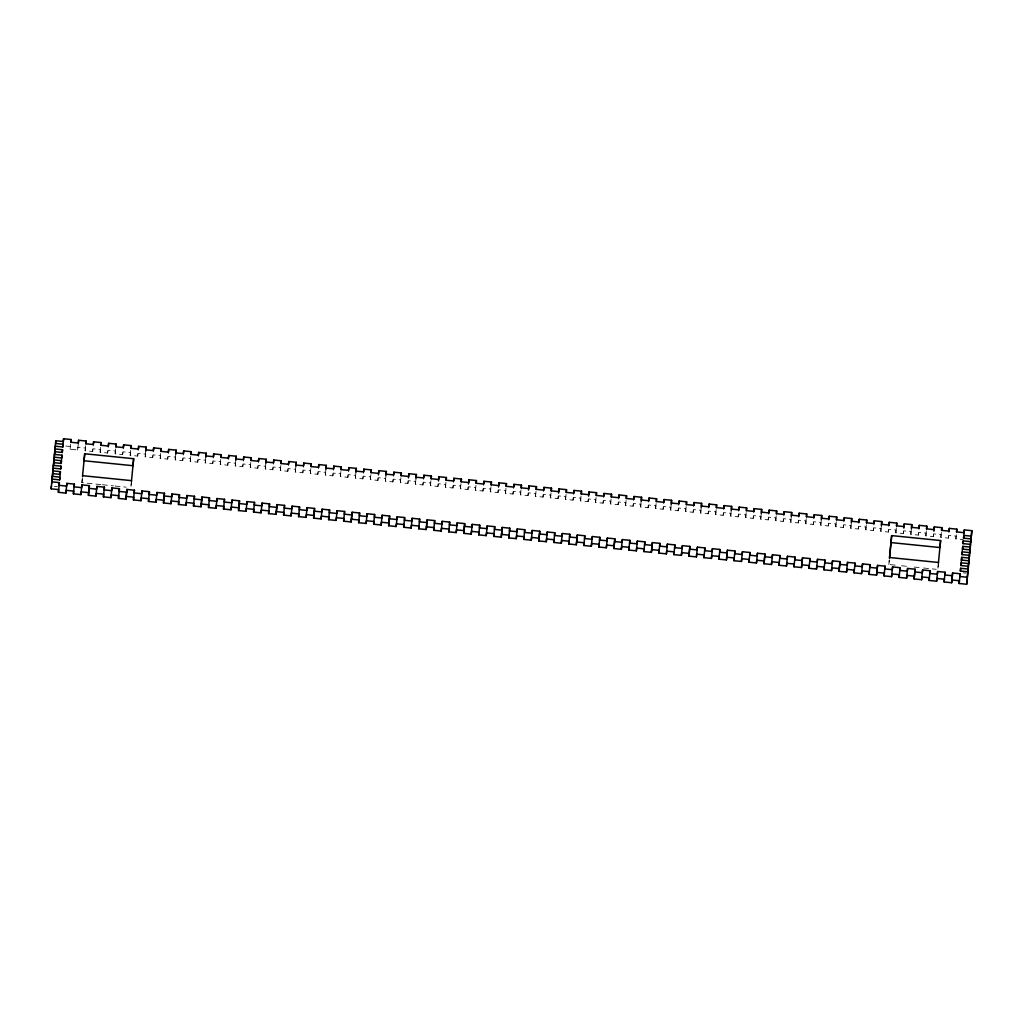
<?xml version="1.0" encoding="UTF-8"?>
<svg xmlns="http://www.w3.org/2000/svg" width="1023" height="1023" viewBox="0 0 1023 1023"><rect width="100%" height="100%" fill="white"/><g stroke="black" fill="none" stroke-linecap="round" stroke-linejoin="round"><path stroke-width="0.75" stroke-dasharray="5 3.75" d="M78.336 443.01L77.633 450.005L70.127 449.238L70.382 446.501L65.881 446.041M77.633 450.005L77.889 447.256L85.395 448.023L85.139 450.759L92.645 451.514L93.349 444.532M100.855 484.595L81.904 482.677L82.364 477.971M92.645 451.514L92.901 448.777L100.407 449.532L100.152 452.281L107.658 453.036L108.361 446.054M107.658 453.036L107.914 450.299L115.42 451.053L115.164 453.803L122.67 454.557L123.374 447.575M122.67 454.557L122.926 451.821L130.433 452.575L130.177 455.312L137.683 456.079L138.386 449.084M131.456 481.36L130.854 487.626L131.417 482.038M137.683 456.079L137.939 453.342L145.445 454.097L145.189 456.833L152.696 457.601L153.399 450.606M152.696 457.601L152.951 454.851L160.458 455.619L160.202 458.355L167.708 459.11L168.411 452.128M167.708 459.11L167.964 456.373L175.47 457.14L175.214 459.877L182.721 460.631L183.424 453.649M182.721 460.631L182.976 457.895L190.483 458.649L190.227 461.399L197.733 462.153L198.436 455.171M197.733 462.153L197.989 459.417L205.495 460.171L205.239 462.92L212.746 463.675L213.449 456.68M212.746 463.675L213.001 460.938L220.508 461.693L220.252 464.429L227.758 465.196L228.461 458.202M227.758 465.196L228.014 462.447L235.52 463.214L235.264 465.951L242.771 466.718L243.474 459.723M242.771 466.718L243.026 463.969L250.533 464.736L250.277 467.473L257.783 468.227L258.487 461.245M257.783 468.227L258.039 465.491L265.545 466.258L265.289 468.994L272.796 469.749L273.499 462.767M272.796 469.749L273.051 467.012L280.558 467.767L280.302 470.516L287.808 471.271L288.512 464.289M287.808 471.271L288.064 468.534L295.57 469.288L295.315 472.025L302.821 472.792L303.524 465.797M302.821 472.792L303.077 470.056L310.583 470.81L310.327 473.547L317.833 474.314L318.537 467.319M317.833 474.314L318.089 471.565L325.595 472.332L325.34 475.068L332.846 475.836L333.549 468.841M332.846 475.836L333.102 473.086L340.608 473.854L340.352 476.59L347.858 477.345L348.562 470.363M347.858 477.345L348.114 474.608L355.62 475.363L355.365 478.112L362.871 478.866L363.574 471.884M362.871 478.866L363.127 476.13L370.633 476.884L370.377 479.634L377.883 480.388L378.587 473.393M377.883 480.388L378.139 477.651L385.645 478.406L385.39 481.142L392.896 481.91L393.599 474.915M392.896 481.91L393.152 479.173L400.658 479.928L400.402 482.664L407.908 483.431L408.612 476.437M407.908 483.431L408.164 480.682L415.67 481.449L415.415 484.186L422.921 484.94L423.624 477.958M422.921 484.94L423.177 482.204L430.683 482.971L430.427 485.708L437.934 486.462L438.637 479.48M437.934 486.462L438.189 483.726L445.696 484.48L445.44 487.229L452.946 487.984L453.649 481.002M452.946 487.984L453.202 485.247L460.708 486.002L460.452 488.751L467.959 489.506L468.662 482.511M467.959 489.506L468.214 486.769L475.721 487.523L475.465 490.26L482.971 491.027L483.674 484.032M482.971 491.027L483.227 488.278L490.733 489.045L490.477 491.782L497.984 492.549L498.687 485.554M497.984 492.549L498.239 489.8L505.746 490.567L505.49 493.303L512.996 494.058L513.699 487.076M512.996 494.058L513.252 491.321L520.758 492.089L520.502 494.825L528.009 495.58L528.712 488.598M528.009 495.58L528.264 492.843L535.771 493.598L535.515 496.347L543.021 497.101L543.725 490.119M543.021 497.101L543.277 494.365L550.783 495.119L550.527 497.856L558.034 498.623L558.737 491.628M558.034 498.623L558.289 495.886L565.796 496.641L565.54 499.377L573.046 500.145L573.75 493.15M573.046 500.145L573.302 497.395L580.808 498.163L580.553 500.899L588.059 501.666L588.762 494.672M588.059 501.666L588.315 498.917L595.821 499.684L595.565 502.421L603.071 503.175L603.775 496.193M603.071 503.175L603.327 500.439L610.833 501.193L610.578 503.943L618.084 504.697L618.787 497.715M618.084 504.697L618.34 501.961L625.846 502.715L625.59 505.464L633.096 506.219L633.8 499.224M633.096 506.219L633.352 503.482L640.858 504.237L640.603 506.973L648.109 507.74L648.812 500.746M648.109 507.74L648.365 505.004L655.871 505.758L655.615 508.495L663.121 509.262L663.825 502.267M663.121 509.262L663.377 506.513L670.883 507.28L670.628 510.017L678.134 510.771L678.837 503.789M678.134 510.771L678.39 508.035L685.896 508.802L685.64 511.538L693.146 512.293L693.85 505.311M693.146 512.293L693.402 509.556L700.908 510.311L700.653 513.06L708.159 513.815L708.862 506.833M708.159 513.815L708.415 511.078L715.921 511.832L715.665 514.569L723.171 515.336L723.875 508.341M723.171 515.336L723.427 512.6L730.934 513.354L730.678 516.091L738.184 516.858L738.887 509.863M738.184 516.858L738.44 514.109L745.946 514.876L745.69 517.612L753.197 518.38L753.9 511.385M753.197 518.38L753.452 515.63L760.959 516.398L760.703 519.134L768.209 519.889L768.912 512.907M768.209 519.889L768.465 517.152L775.971 517.919L775.715 520.656L783.222 521.41L783.925 514.428M783.222 521.41L783.477 518.674L790.984 519.428L790.728 522.178L798.234 522.932L798.937 515.95M798.234 522.932L798.49 520.196L805.996 520.95L805.74 523.686L813.247 524.454L813.95 517.459M813.247 524.454L813.502 521.717L821.009 522.472L820.753 525.208L828.259 525.975L828.962 518.981M828.259 525.975L828.515 523.226L836.021 523.993L835.765 526.73L843.272 527.484L843.975 520.502M843.272 527.484L843.527 524.748L851.034 525.515L850.778 528.252L858.284 529.006L858.988 522.024M858.284 529.006L858.54 526.27L866.046 527.024L865.79 529.773L873.297 530.528L874 523.546M873.297 530.528L873.552 527.791L881.059 528.546L880.803 531.295L888.309 532.05L889.013 525.055M888.309 532.05L888.565 529.313L896.071 530.067L895.816 532.804L903.322 533.571L904.025 526.576M895.163 565.144L888.859 564.504L889.307 559.798M903.322 533.571L903.578 530.822L911.084 531.589L910.828 534.326L918.334 535.093L919.038 528.098M918.334 535.093L918.59 532.344L926.096 533.111L925.841 535.847L933.347 536.602L934.05 529.62M933.347 536.602L933.603 533.865L941.109 534.633L940.853 537.369L948.359 538.124L949.063 531.142M938.398 563.187L937.797 569.453L938.513 562.471M948.359 538.124L948.615 535.387L956.121 536.142L955.866 538.891L963.372 539.645M70.127 449.238L70.83 442.256M81.904 482.677L82.62 475.682M85.139 450.759L85.842 443.765M100.152 452.281L100.855 445.286M115.164 453.803L115.868 446.808M130.177 455.312L130.88 448.33M145.189 456.833L145.893 449.851M160.202 458.355L160.905 451.373M175.214 459.877L175.918 452.882M190.227 461.399L190.93 454.404M205.239 462.92L205.943 455.926M220.252 464.429L220.955 457.447M235.264 465.951L235.968 458.969M250.277 467.473L250.98 460.491M265.289 468.994L265.993 462M280.302 470.516L281.005 463.521M295.315 472.025L296.018 465.043M310.327 473.547L311.03 466.565M325.34 475.068L326.043 468.086M340.352 476.59L341.055 469.595M355.365 478.112L356.068 471.117M370.377 479.634L371.08 472.639M385.39 481.142L386.093 474.161M400.402 482.664L401.106 475.682M415.415 484.186L416.118 477.204M430.427 485.708L431.131 478.713M445.44 487.229L446.143 480.235M460.452 488.751L461.156 481.756M475.465 490.26L476.168 483.278M490.477 491.782L491.181 484.8M505.49 493.303L506.193 486.309M520.502 494.825L521.206 487.83M535.515 496.347L536.218 489.352M550.527 497.856L551.231 490.874M565.54 499.377L566.243 492.395M580.553 500.899L581.256 493.917M595.565 502.421L596.268 495.426M610.578 503.943L611.281 496.948M625.59 505.464L626.293 498.47M640.603 506.973L641.306 499.991M655.615 508.495L656.318 501.513M670.628 510.017L671.331 503.035M685.64 511.538L686.343 504.544M700.653 513.06L701.356 506.065M715.665 514.569L716.369 507.587M730.678 516.091L731.381 509.109M745.69 517.612L746.394 510.63M760.703 519.134L761.406 512.139M775.715 520.656L776.419 513.661M790.728 522.178L791.431 515.183M805.74 523.686L806.444 516.705M820.753 525.208L821.456 518.226M835.765 526.73L836.469 519.748M850.778 528.252L851.481 521.257M865.79 529.773L866.494 522.779M880.803 531.295L881.506 524.3M888.859 564.504L889.281 560.31M895.816 532.804L896.519 525.822M910.828 534.326L911.531 527.344M925.841 535.847L926.544 528.865M940.853 537.369L941.556 530.374M955.866 538.891L956.288 534.697M102.428 484.749L113.476 485.874M115.062 486.027L126.11 487.153M901.48 565.783L907.797 566.422M914.114 567.062L922.004 567.855M923.59 568.021L936.224 569.299M963.206 572.829L966.211 573.136M54.411 486.385L57.416 486.692"/><path stroke-width="1.5" d="M95.919 496.117L96.188 493.38L103.694 494.135L103.425 496.884L110.932 497.638L111.2 494.902L118.706 495.656L118.438 498.406L125.944 499.16L126.66 492.178L119.154 491.411L119.422 488.674L111.916 487.907L111.648 490.656L104.141 489.889L104.41 487.153L96.904 486.398L95.919 496.117L88.413 495.362L89.397 485.631L81.891 484.876L81.623 487.613L74.116 486.858L74.385 484.109L66.879 483.355L65.894 493.086L58.388 492.319L58.656 489.582L51.15 488.828L51.419 486.078M51.674 483.342L52.122 479.096L59.628 479.851L59.897 477.114L52.39 476.36M52.211 477.856L52.659 473.611L60.165 474.378L60.421 471.629L52.915 470.874M52.736 472.383L53.183 468.138L60.689 468.892L60.958 466.156L53.452 465.388M53.26 466.897L53.708 462.652L61.214 463.419L61.482 460.67L53.976 459.915M53.784 461.424L54.232 457.179L61.738 457.933L62.007 455.197L54.5 454.429M54.321 455.938L54.769 451.693L62.275 452.447L62.531 449.711L55.025 448.956M55.817 440.734L55.562 443.471L63.068 444.238L62.799 446.974L55.293 446.207L54.846 450.465L55.817 440.734L63.324 441.488L63.592 438.752L71.099 439.506L70.83 442.256L78.336 443.01L78.605 440.274L86.111 441.028L85.842 443.765L93.349 444.532L93.617 441.795L101.124 442.55L100.855 445.286L108.361 446.054L108.63 443.304L116.136 444.072L115.868 446.808L123.374 447.575L123.642 444.826L131.149 445.593L130.88 448.33L138.386 449.084L138.655 446.348L146.161 447.102L145.893 449.851L153.399 450.606L153.667 447.869L161.174 448.624L160.905 451.373L168.411 452.128L168.68 449.391L176.186 450.146L175.918 452.882L183.424 453.649L183.692 450.913L191.199 451.667L190.93 454.404L198.436 455.171L198.705 452.422L206.211 453.189L205.943 455.926L213.449 456.68L213.717 453.943L221.224 454.711L220.955 457.447L228.461 458.202L228.73 455.465L236.236 456.22L235.968 458.969L243.474 459.723L243.743 456.987L251.249 457.741L250.98 460.491L258.487 461.245L258.755 458.509L266.261 459.263L265.993 462L273.499 462.767L273.768 460.018L281.274 460.785L281.005 463.521L288.512 464.289L288.78 461.539L296.286 462.306L296.018 465.043L303.524 465.797L303.793 463.061L311.299 463.828L311.03 466.565L318.537 467.319L318.805 464.583L326.311 465.337L326.043 468.086L333.549 468.841L333.818 466.104L341.324 466.859L341.055 469.595L348.562 470.363L348.83 467.626L356.336 468.381L356.068 471.117L363.574 471.884L363.843 469.135L371.349 469.902L371.08 472.639L378.587 473.393L378.855 470.657L386.362 471.424L386.093 474.161L393.599 474.915L393.868 472.178L401.374 472.933L401.106 475.682L408.612 476.437L408.88 473.7L416.387 474.455L416.118 477.204L423.624 477.958L423.893 475.222L431.399 475.976L431.131 478.713L438.637 479.48L438.905 476.731L446.412 477.498L446.143 480.235L453.649 481.002L453.918 478.252L461.424 479.02L461.156 481.756L468.662 482.511L468.93 479.774L476.437 480.541L476.168 483.278L483.674 484.032L483.943 481.296L491.449 482.05L491.181 484.8L498.687 485.554L498.955 482.818L506.462 483.572L506.193 486.309L513.699 487.076L513.968 484.339L521.474 485.094L521.206 487.83L528.712 488.598L528.981 485.848L536.487 486.616L536.218 489.352L543.725 490.119L543.993 487.37L551.499 488.137L551.231 490.874L558.737 491.628L559.006 488.892L566.512 489.646L566.243 492.395L573.75 493.15L574.018 490.413L581.524 491.168L581.256 493.917L588.762 494.672L589.031 491.935L596.537 492.69L596.268 495.426L603.775 496.193L604.043 493.457L611.549 494.211L611.281 496.948L618.787 497.715L619.056 494.966L626.562 495.733L626.293 498.47L633.8 499.224L634.068 496.487L641.574 497.255L641.306 499.991L648.812 500.746L649.081 498.009L656.587 498.764L656.318 501.513L663.825 502.267L664.093 499.531L671.6 500.285L671.331 503.035L678.837 503.789L679.106 501.053L686.612 501.807L686.343 504.544L693.85 505.311L694.118 502.562L701.625 503.329L701.356 506.065L708.862 506.833L709.131 504.083L716.637 504.851L716.369 507.587L723.875 508.341L724.143 505.605L731.65 506.372L731.381 509.109L738.887 509.863L739.156 507.127L746.662 507.881L746.394 510.63L753.9 511.385L754.168 508.648L761.675 509.403L761.406 512.139L768.912 512.907L769.181 510.17L776.687 510.925L776.419 513.661L783.925 514.428L784.193 511.679L791.7 512.446L791.431 515.183L798.937 515.95L799.206 513.201L806.712 513.968L806.444 516.705L813.95 517.459L814.218 514.722L821.725 515.477L821.456 518.226L828.962 518.981L829.231 516.244L836.737 516.999L836.469 519.748L843.975 520.502L844.244 517.766L851.75 518.52L851.481 521.257L858.988 522.024L859.256 519.288L866.762 520.042L866.494 522.779L874 523.546L874.269 520.797L881.775 521.564L881.506 524.3L889.013 525.055L889.281 522.318L896.787 523.085L896.519 525.822L904.025 526.576L904.294 523.84L911.8 524.594L911.531 527.344L919.038 528.098L919.306 525.362L926.812 526.116L926.544 528.865L934.05 529.62L934.319 526.883L941.825 527.638L941.556 530.374L949.063 531.142L949.331 528.392L956.837 529.16L956.569 531.896L964.075 532.663L964.344 529.914L971.85 530.681L971.326 536.154L963.819 535.4L963.525 538.188L971.057 538.904M51.866 481.833L59.372 482.6L59.104 485.337L66.61 486.091L66.879 483.355M65.894 493.086L66.163 490.337L73.669 491.104L73.4 493.84L80.907 494.608L81.891 484.876M80.907 494.608L81.175 491.858L88.681 492.626L88.413 495.362M82.505 476.411L84.73 453.764L133.668 458.713L131.456 481.36M96.904 486.398L96.635 489.135L89.129 488.367M125.944 499.16L126.929 489.429L134.435 490.196L134.166 492.933L141.673 493.687L141.941 490.95L149.448 491.705L149.179 494.454L156.685 495.209L156.954 492.472L164.46 493.227L163.475 502.958L170.982 503.712L171.966 493.994L179.473 494.748L179.204 497.485L186.71 498.252L186.979 495.516L194.485 496.27L194.217 499.007L201.723 499.774L201.007 506.756L193.5 506.001L193.769 503.252L186.263 502.498L185.994 505.234L178.488 504.48L178.756 501.743L171.25 500.976L170.982 503.712M126.66 492.178L126.929 489.429M141.941 490.95L140.957 500.682L133.45 499.915L133.719 497.178L126.213 496.424M140.957 500.682L141.225 497.945L148.731 498.7L148.463 501.436L155.969 502.203L156.954 492.472M155.969 502.203L156.238 499.454L163.744 500.221L163.475 502.958M171.966 493.994L171.698 496.73L164.192 495.976M201.007 506.756L201.991 497.025L209.498 497.792L209.229 500.528L216.735 501.283L217.004 498.546L224.51 499.314L224.242 502.05L231.748 502.805L232.016 500.068L239.523 500.822L238.538 510.554L246.044 511.321L247.029 501.59L254.535 502.344L254.267 505.081L261.773 505.848L262.041 503.111L269.548 503.866L269.279 506.602L276.785 507.37L276.069 514.352L268.563 513.597L268.832 510.861L261.325 510.093L261.057 512.83L253.551 512.075L253.819 509.339L246.313 508.572L246.044 511.321M201.723 499.774L201.991 497.025M217.004 498.546L216.019 508.278L208.513 507.523L208.782 504.774L201.275 504.019M216.019 508.278L216.288 505.541L223.794 506.295L223.526 509.032L231.032 509.799L232.016 500.068M231.032 509.799L231.3 507.05L238.807 507.817L238.538 510.554M247.029 501.59L246.76 504.326L239.254 503.572M276.069 514.352L277.054 504.62L284.56 505.388L284.292 508.124L291.798 508.891L292.067 506.142L299.573 506.909L299.304 509.646L306.81 510.4L307.079 507.664L314.585 508.431L313.601 518.149L321.107 518.917L322.092 509.185L329.598 509.94L329.329 512.689L336.836 513.444L337.104 510.707L344.61 511.462L344.342 514.198L351.848 514.965L351.132 521.947L343.626 521.193L343.894 518.456L336.388 517.689L336.119 520.438L328.613 519.671L328.882 516.935L321.375 516.167L321.107 518.917M276.785 507.37L277.054 504.62M292.067 506.142L291.082 515.873L283.576 515.119L283.844 512.37L276.338 511.615M291.082 515.873L291.35 513.137L298.857 513.891L298.588 516.628L306.094 517.395L307.079 507.664M306.094 517.395L306.363 514.659L313.869 515.413L313.601 518.149M322.092 509.185L321.823 511.922L314.317 511.168M351.132 521.947L352.117 512.229L359.623 512.983L359.354 515.72L366.861 516.487L367.129 513.738L374.635 514.505L374.367 517.242L381.873 517.996L382.142 515.26L389.648 516.027L388.663 525.745L396.17 526.513L397.154 516.781L404.66 517.536L404.392 520.285L411.898 521.039L412.167 518.303L419.673 519.057L419.404 521.807L426.911 522.561L426.195 529.543L418.688 528.789L418.957 526.052L411.451 525.285L411.182 528.034L403.676 527.267L403.944 524.53L396.438 523.776L396.17 526.513M351.848 514.965L352.117 512.229M367.129 513.738L366.144 523.469L358.638 522.715L358.907 519.965L351.401 519.211M366.144 523.469L366.413 520.733L373.919 521.487L373.651 524.236L381.157 524.991L382.142 515.26M381.157 524.991L381.426 522.254L388.932 523.009L388.663 525.745M397.154 516.781L396.886 519.518L389.379 518.763M426.195 529.543L427.179 519.825L434.685 520.579L434.417 523.316L441.923 524.083L442.192 521.334L449.698 522.101L449.429 524.837L456.936 525.605L457.204 522.855L464.711 523.623L463.726 533.354L471.232 534.108L472.217 524.377L479.723 525.144L479.455 527.881L486.961 528.635L487.229 525.899L494.736 526.653L494.467 529.403L501.973 530.157L501.257 537.152L493.751 536.384L494.019 533.648L486.513 532.881L486.245 535.63L478.738 534.863L479.007 532.126L471.501 531.372L471.232 534.108M426.911 522.561L427.179 519.825M442.192 521.334L441.207 531.065L433.701 530.31L433.969 527.574L426.463 526.807M441.207 531.065L441.476 528.328L448.982 529.083L448.713 531.832L456.22 532.587L457.204 522.855M456.22 532.587L456.488 529.85L463.994 530.605L463.726 533.354M472.217 524.377L471.948 527.114L464.442 526.359M501.257 537.152L502.242 527.42L509.748 528.175L509.48 530.911L516.986 531.679L517.254 528.942L524.761 529.697L524.492 532.433L531.998 533.2L532.267 530.451L539.773 531.218L538.789 540.95L546.295 541.704L547.279 531.973L554.786 532.74L554.517 535.477L562.023 536.231L562.292 533.495L569.798 534.249L569.53 536.998L577.036 537.753L576.32 544.748L568.814 543.98L569.082 541.244L561.576 540.489L561.307 543.226L553.801 542.459L554.07 539.722L546.563 538.968L546.295 541.704M501.973 530.157L502.242 527.42M517.254 528.942L516.27 538.661L508.763 537.906L509.032 535.17L501.526 534.402M516.27 538.661L516.538 535.924L524.045 536.691L523.776 539.428L531.282 540.182L532.267 530.451M531.282 540.182L531.551 537.446L539.057 538.2L538.789 540.95M547.279 531.973L547.011 534.722L539.505 533.955M576.32 544.748L577.304 535.016L584.811 535.771L584.542 538.52L592.048 539.274L592.317 536.538L599.823 537.292L599.555 540.029L607.061 540.796L607.33 538.06L614.836 538.814L613.851 548.545L621.357 549.3L622.342 539.569L629.848 540.336L629.58 543.072L637.086 543.827L637.355 541.09L644.861 541.858L644.592 544.594L652.099 545.349L651.382 552.343L643.876 551.576L644.145 548.84L636.638 548.085L636.37 550.822L628.864 550.067L629.132 547.318L621.626 546.563L621.357 549.3M577.036 537.753L577.304 535.016M592.317 536.538L591.332 546.269L583.826 545.502L584.095 542.765L576.588 541.998M591.332 546.269L591.601 543.52L599.107 544.287L598.839 547.024L606.345 547.778L607.33 538.06M606.345 547.778L606.613 545.042L614.12 545.796L613.851 548.545M622.342 539.569L622.074 542.318L614.567 541.551M651.382 552.343L652.367 542.612L659.873 543.366L659.605 546.116L667.111 546.87L667.38 544.134L674.886 544.888L674.617 547.637L682.124 548.392L682.392 545.655L689.898 546.41L688.914 556.141L696.42 556.896L697.405 547.164L704.911 547.932L704.642 550.668L712.149 551.435L712.417 548.686L719.923 549.453L719.655 552.19L727.161 552.944L726.445 559.939L718.939 559.172L719.207 556.435L711.701 555.681L711.433 558.417L703.926 557.663L704.195 554.914L696.689 554.159L696.42 556.896M652.099 545.349L652.367 542.612M667.38 544.134L666.395 553.865L658.889 553.098L659.157 550.361L651.651 549.607M666.395 553.865L666.664 551.116L674.17 551.883L673.901 554.619L681.408 555.374L682.392 545.655M681.408 555.374L681.676 552.637L689.182 553.405L688.914 556.141M697.405 547.164L697.136 549.914L689.63 549.146M726.445 559.939L727.43 550.208L734.936 550.975L734.667 553.712L742.174 554.466L742.442 551.729L749.949 552.484L749.68 555.233L757.186 555.988L757.455 553.251L764.961 554.006L763.976 563.737L771.483 564.491L772.467 554.773L779.974 555.527L779.705 558.264L787.211 559.031L787.48 556.282L794.986 557.049L794.718 559.786L802.224 560.553L801.508 567.535L794.001 566.78L794.27 564.031L786.764 563.277L786.495 566.013L778.989 565.259L779.257 562.509L771.751 561.755L771.483 564.491M727.161 552.944L727.43 550.208M742.442 551.729L741.458 561.461L733.951 560.694L734.22 557.957L726.714 557.203M741.458 561.461L741.726 558.711L749.232 559.479L748.964 562.215L756.47 562.982L757.455 553.251M756.47 562.982L756.739 560.233L764.245 561L763.976 563.737M772.467 554.773L772.199 557.509L764.692 556.742M801.508 567.535L802.492 557.804L809.999 558.571L809.73 561.307L817.236 562.062L817.505 559.325L825.011 560.08L824.743 562.829L832.249 563.583L832.517 560.847L840.024 561.601L839.039 571.333L846.545 572.087L847.53 562.369L855.036 563.123L854.768 565.86L862.274 566.627L862.542 563.89L870.049 564.645L869.78 567.381L877.286 568.149L876.57 575.131L869.064 574.376L869.333 571.627L861.826 570.872L861.558 573.609L854.052 572.854L854.32 570.118L846.814 569.351L846.545 572.087M802.224 560.553L802.492 557.804M817.505 559.325L816.52 569.057L809.014 568.289L809.283 565.553L801.776 564.798M816.52 569.057L816.789 566.32L824.295 567.074L824.027 569.811L831.533 570.578L832.517 560.847M831.533 570.578L831.801 567.829L839.308 568.596L839.039 571.333M847.53 562.369L847.261 565.105L839.755 564.351M876.57 575.131L877.555 565.399L885.061 566.167L884.793 568.903L892.299 569.658L892.567 566.921L900.074 567.688L899.805 570.425L907.311 571.179L907.58 568.443L915.086 569.197L914.102 578.928L921.608 579.696L922.593 569.964L930.099 570.719L929.83 573.468L937.337 574.223L937.605 571.486L945.111 572.241L944.843 574.977L952.349 575.744L951.646 582.726L944.139 581.972L944.395 579.235L936.889 578.468L936.633 581.205L929.127 580.45L929.383 577.714L921.876 576.946L921.608 579.696M877.286 568.149L877.555 565.399M892.567 566.921L891.583 576.652L884.077 575.898L884.345 573.149L876.839 572.394M889.46 558.238L891.672 535.592L940.623 540.54L938.398 563.187M891.672 535.592L889.562 557.509L938.513 562.471M891.583 576.652L891.851 573.916L899.358 574.67L899.089 577.407L906.595 578.174L907.58 568.443M906.595 578.174L906.864 575.425L914.37 576.192L914.102 578.928M922.593 569.964L922.324 572.701L914.818 571.947M951.646 582.726L952.618 572.995L960.124 573.762L959.855 576.499L967.362 577.266L967.886 571.78L960.38 571.026L960.648 568.276L968.154 569.044M952.349 575.744L952.618 572.995M962.336 550.553L962.758 546.359L970.264 547.113L966.658 584.248L959.152 583.494L959.408 580.744L951.902 579.99M968.679 563.558L961.172 562.803L960.917 565.54L968.423 566.294L967.975 570.553M969.216 558.085L961.71 557.318L961.441 560.054L968.947 560.821L968.5 565.067M969.024 559.581L969.472 555.336L961.965 554.581L962.234 551.845L969.74 552.599M962.758 546.359L962.502 549.095L970.009 549.863L969.548 554.108M970.085 548.622L970.533 544.377L963.027 543.622L963.282 540.873L970.789 541.64M963.551 538.136L963.819 535.4M966.658 584.248L967.183 578.762M970.61 543.149L971.134 537.663M51.15 488.828L55.293 446.207M60.664 468.943L60.958 466.156M61.201 463.47L61.482 460.67M61.585 459.391L62.007 455.197M62.25 452.511L62.531 449.711M62.774 447.025L63.068 444.238M63.157 442.946L63.592 438.752M58.388 492.319L59.372 482.6M59.615 479.915L59.897 477.114M59.999 475.823L60.421 471.629M70.817 442.307L71.099 439.506M78.323 443.061L78.605 440.274M73.4 493.84L74.385 484.109M84.73 453.764L84.014 460.746L132.964 465.708L133.668 458.713M85.83 443.829L86.111 441.028M93.336 444.583L93.617 441.795M88.681 492.626L89.397 485.631M100.842 445.35L101.124 442.55M108.348 446.105L108.63 443.304M103.425 496.884L104.41 487.153M115.855 446.859L116.136 444.072M110.932 497.638L111.916 487.907M123.361 447.626L123.642 444.826M118.438 498.406L119.422 488.674M130.867 448.381L131.149 445.593M138.374 449.148L138.655 446.348M133.45 499.915L134.435 490.196M145.726 451.296L146.161 447.102M153.386 450.657L153.667 447.869M148.463 501.436L149.448 491.705M160.892 451.424L161.174 448.624M168.399 452.179L168.68 449.391M163.744 500.221L164.46 493.227M175.751 454.34L176.186 450.146M183.411 453.701L183.692 450.913M178.488 504.48L179.473 494.748M190.917 454.468L191.199 451.667M185.994 505.234L186.979 495.516M198.424 455.222L198.705 452.422M193.5 506.001L194.485 496.27M205.776 457.383L206.211 453.189M213.436 456.744L213.717 453.943M208.513 507.523L209.498 497.792M220.942 457.498L221.224 454.711M228.449 458.266L228.73 455.465M223.526 509.032L224.51 499.314M235.802 460.414L236.236 456.22M243.461 459.775L243.743 456.987M238.807 507.817L239.523 500.822M250.967 460.542L251.249 457.741M258.474 461.296L258.755 458.509M253.551 512.075L254.535 502.344M265.827 463.457L266.261 459.263M261.057 512.83L262.041 503.111M273.486 462.818L273.768 460.018M268.563 513.597L269.548 503.866M280.993 463.572L281.274 460.785M288.499 464.34L288.78 461.539M283.576 515.119L284.56 505.388M295.852 466.501L296.286 462.306M303.511 465.861L303.793 463.061M298.588 516.628L299.573 506.909M311.018 466.616L311.299 463.828M318.524 467.383L318.805 464.583M313.869 515.413L314.585 508.431M325.877 469.531L326.311 465.337M333.536 468.892L333.818 466.104M328.613 519.671L329.598 509.94M341.043 469.659L341.324 466.859M336.119 520.438L337.104 510.707M348.549 470.414L348.83 467.626M343.626 521.193L344.61 511.462M355.902 472.575L356.336 468.381M363.561 471.935L363.843 469.135M358.638 522.715L359.623 512.983M371.068 472.69L371.349 469.902M378.42 474.851L378.855 470.657M373.651 524.236L374.635 514.505M385.927 475.618L386.362 471.424M393.586 474.979L393.868 472.178M388.932 523.009L389.648 516.027M401.093 475.733L401.374 472.933M408.446 477.894L408.88 473.7M403.676 527.267L404.66 517.536M415.952 478.649L416.387 474.455M411.182 528.034L412.167 518.303M423.612 478.01L423.893 475.222M418.688 528.789L419.673 519.057M431.118 478.777L431.399 475.976M438.471 480.925L438.905 476.731M433.701 530.31L434.685 520.579M446.13 480.299L446.412 477.498M453.637 481.053L453.918 478.252M448.713 531.832L449.698 522.101M461.143 481.807L461.424 479.02M468.496 483.969L468.93 479.774M463.994 530.605L464.711 523.623M476.155 483.329L476.437 480.541M483.662 484.096L483.943 481.296M478.738 534.863L479.723 525.144M491.168 484.851L491.449 482.05M486.245 535.63L487.229 525.899M498.521 487.012L498.955 482.818M493.751 536.384L494.736 526.653M506.18 486.373L506.462 483.572M513.687 487.127L513.968 484.339M508.763 537.906L509.748 528.175M521.193 487.894L521.474 485.094M528.546 490.043L528.981 485.848M523.776 539.428L524.761 529.697M536.205 489.403L536.487 486.616M543.712 490.17L543.993 487.37M539.057 538.2L539.773 531.218M551.218 490.925L551.499 488.137M558.584 493.086L559.006 488.892M553.801 542.459L554.786 532.74M566.231 492.447L566.512 489.646M561.307 543.226L562.292 533.495M573.737 493.201L574.018 490.413M568.814 543.98L569.798 534.249M581.243 493.968L581.524 491.168M588.609 496.129L589.031 491.935M583.826 545.502L584.811 535.771M596.256 495.49L596.537 492.69M603.762 496.245L604.043 493.457M598.839 547.024L599.823 537.292M611.268 497.012L611.549 494.211M618.774 497.766L619.056 494.966M614.12 545.796L614.836 538.814M626.281 498.521L626.562 495.733M633.787 499.288L634.068 496.487M628.864 550.067L629.848 540.336M641.152 501.436L641.574 497.255M636.37 550.822L637.355 541.09M648.799 500.81L649.081 498.009M643.876 551.576L644.861 541.858M656.306 501.564L656.587 498.764M663.812 502.319L664.093 499.531M658.889 553.098L659.873 543.366M671.178 504.48L671.6 500.285M678.824 503.84L679.106 501.053M673.901 554.619L674.886 544.888M686.331 504.608L686.612 501.807M693.837 505.362L694.118 502.562M689.182 553.405L689.898 546.41M701.203 507.523L701.625 503.329M708.849 506.884L709.131 504.083M703.926 557.663L704.911 547.932M716.356 507.638L716.637 504.851M711.433 558.417L712.417 548.686M723.862 508.405L724.143 505.605M718.939 559.172L719.923 549.453M731.228 510.554L731.65 506.372M738.875 509.927L739.156 507.127M733.951 560.694L734.936 550.975M746.381 510.682L746.662 507.881M753.887 511.436L754.168 508.648M748.964 562.215L749.949 552.484M761.253 513.597L761.675 509.403M768.9 512.958L769.181 510.17M764.245 561L764.961 554.006M776.406 513.725L776.687 510.925M783.912 514.479L784.193 511.679M778.989 565.259L779.974 555.527M791.278 516.641L791.7 512.446M786.495 566.013L787.48 556.282M798.925 516.001L799.206 513.201M794.001 566.78L794.986 557.049M806.431 516.756L806.712 513.968M813.937 517.523L814.218 514.722M809.014 568.289L809.999 558.571M821.303 519.671L821.725 515.477M828.95 519.032L829.231 516.244M824.027 569.811L825.011 560.08M836.456 519.799L836.737 516.999M843.962 520.554L844.244 517.766M839.308 568.596L840.024 561.601M851.328 522.715L851.75 518.52M858.975 522.075L859.256 519.288M854.052 572.854L855.036 563.123M866.481 522.843L866.762 520.042M861.558 573.609L862.542 563.89M873.987 523.597L874.269 520.797M869.064 574.376L870.049 564.645M881.353 525.758L881.775 521.564M889 525.119L889.281 522.318M884.077 575.898L885.061 566.167M896.506 525.873L896.787 523.085M903.872 528.034L904.294 523.84M899.089 577.407L900.074 567.688M911.378 528.789L911.8 524.594M919.025 528.149L919.306 525.362M914.37 576.192L915.086 569.197M926.531 528.917L926.812 526.116M933.897 531.078L934.319 526.883M929.127 580.45L930.099 570.719M940.623 540.54L939.907 547.535L890.969 542.574M941.544 530.438L941.825 527.638M936.633 581.205L937.605 571.486M949.05 531.193L949.331 528.392M944.139 581.972L945.111 572.241M956.556 531.947L956.837 529.16M961.275 561.512L961.71 557.318M961.952 554.632L962.234 551.845M963.001 543.673L963.282 540.873M963.922 534.108L964.344 529.914M959.152 583.494L960.124 573.762M960.367 571.077L960.648 568.276M960.891 565.591L961.172 562.803M969.817 551.371L971.85 530.681M82.62 475.682L131.558 480.644"/></g></svg>
